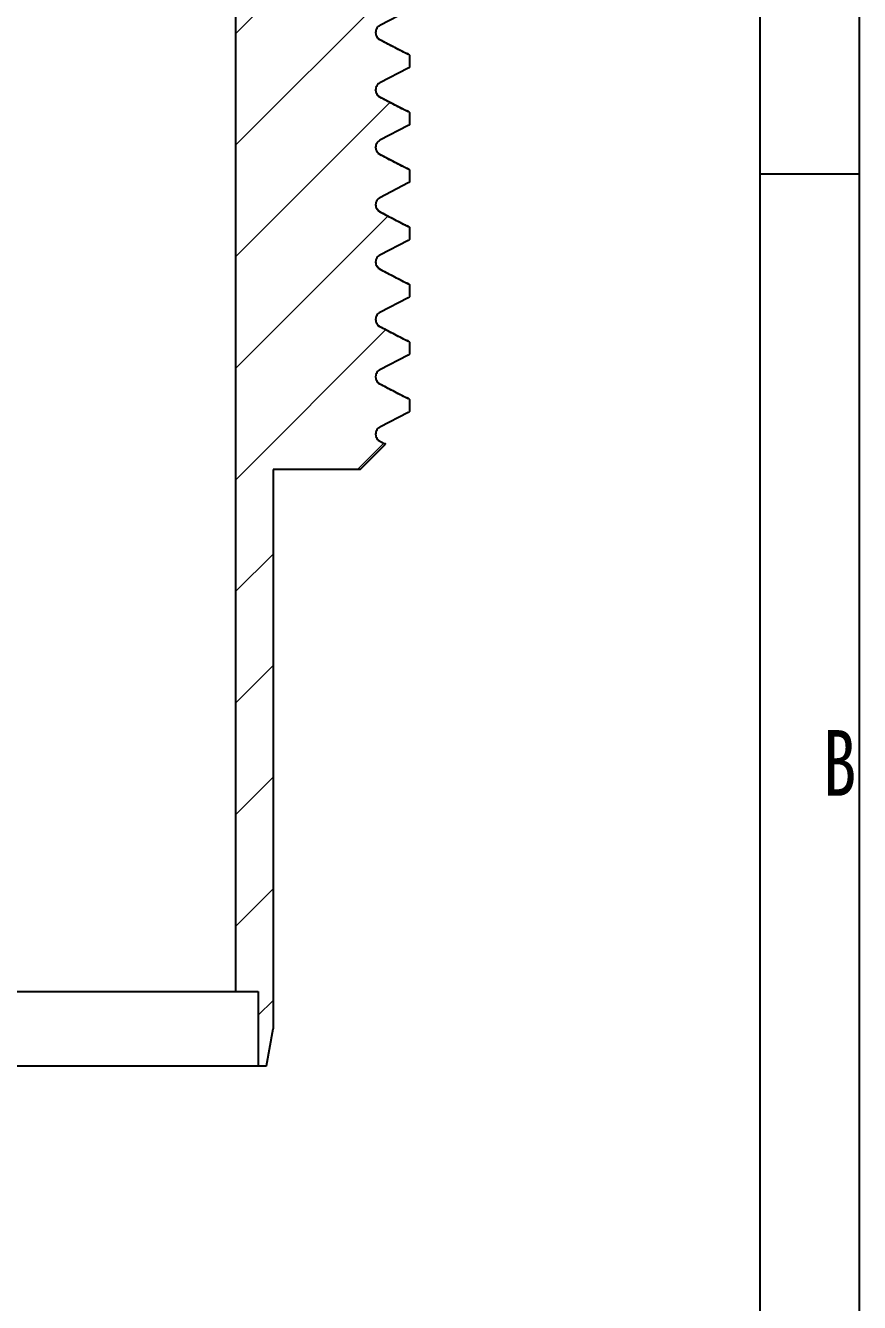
# Model space of a CAD drawing. Header units: millimetres. Extents: x 0 to 297, y 0 to 210.
# Drawn here: x 263.5 to 297, y 108.6 to 160 of the extents above; entities that cross this region are included whole.
import ezdxf

# ---------------------------------------------------------------- set-up
doc = ezdxf.new("R2010")
doc.units = ezdxf.units.MM
doc.layers.add('图框', color=7, linetype='Continuous')
doc.styles.add('SLDTEXTSTYLE1', font='HYSWLONGFANGSONG.TTF')

msp = doc.modelspace()

# ---------------------------------------------------------------- hatches: boundary and pattern name
at = {"layer": '图框', "linetype": 'Continuous', "lineweight": 18}
h = msp.add_hatch(dxfattribs=at)
h.set_pattern_fill('ANSI31', color=256, angle=3e-322, style=0)
edge = h.paths.add_edge_path(flags=0)
edge.add_spline(control_points=[(278.8421368, 162.874784), (278.867653, 162.8880669), (278.8913888, 162.904811), (278.9127624, 162.924882)], knot_values=[0, 0, 0, 0, 0.255892698, 0.255892698, 0.255892698, 0.255892698], weights=[0.9755282581, 0.9513826377, 0.9334157052, 0.9216274607], degree=3, periodic=0)
edge.add_line((278.9127624, 162.924882), (278.9127624, 163.3880508))
edge.add_spline(control_points=[(278.9127624, 163.3880508), (278.8913888, 163.4081218), (278.867653, 163.4248659), (278.8421368, 163.4381489)], knot_values=[0.744107302, 0.744107302, 0.744107302, 0.744107302, 1, 1, 1, 1], weights=[0.9216274607, 0.9334157052, 0.9513826377, 0.9755282581], degree=3, periodic=0)
edge.add_line((278.8421368, 163.4381489), (277.7056162, 164.029784))
edge.add_spline(control_points=[(277.7056162, 164.029784), (277.4462846, 164.1647835), (277.4462846, 164.4571493), (277.7056162, 164.5921489)], knot_values=[0, 0, 0, 0, 1, 1, 1, 1], weights=[0.9755282581, 0.6254752996, 0.6254752996, 0.9755282581], degree=3, periodic=0)
edge.add_line((277.7056162, 164.5921489), (278.8421368, 165.183784))
edge.add_spline(control_points=[(278.8421368, 165.183784), (278.867653, 165.1970669), (278.8913888, 165.213811), (278.9127624, 165.233882)], knot_values=[0, 0, 0, 0, 0.255892698, 0.255892698, 0.255892698, 0.255892698], weights=[0.9755282581, 0.9513826377, 0.9334157052, 0.9216274607], degree=3, periodic=0)
edge.add_line((278.9127624, 165.233882), (278.9127624, 165.6970508))
edge.add_spline(control_points=[(278.9127624, 165.6970508), (278.8913888, 165.7171218), (278.867653, 165.7338659), (278.8421368, 165.7471489)], knot_values=[0.744107302, 0.744107302, 0.744107302, 0.744107302, 1, 1, 1, 1], weights=[0.9216274607, 0.9334157052, 0.9513826377, 0.9755282581], degree=3, periodic=0)
edge.add_line((278.8421368, 165.7471489), (277.7056162, 166.338784))
edge.add_spline(control_points=[(277.7056162, 166.338784), (277.4462846, 166.4737835), (277.4462846, 166.7661493), (277.7056162, 166.9011489)], knot_values=[0, 0, 0, 0, 1, 1, 1, 1], weights=[0.9755282581, 0.6254752996, 0.6254752996, 0.9755282581], degree=3, periodic=0)
edge.add_line((277.7056162, 166.9011489), (278.8421368, 167.492784))
edge.add_spline(control_points=[(278.8421368, 167.492784), (278.867653, 167.5060669), (278.8913888, 167.522811), (278.9127624, 167.542882)], knot_values=[0, 0, 0, 0, 0.255892698, 0.255892698, 0.255892698, 0.255892698], weights=[0.9755282581, 0.9513826377, 0.9334157052, 0.9216274607], degree=3, periodic=0)
edge.add_line((278.9127624, 167.542882), (278.9127624, 169.1067164))
edge.add_line((278.9127624, 169.1067164), (280.1973721, 169.1067164))
edge.add_line((280.1973721, 169.1067164), (280.4127624, 169.25031))
edge.add_line((280.4127624, 169.25031), (280.4127624, 174.6067164))
edge.add_line((280.4127624, 174.6067164), (279.4127624, 174.6067164))
edge.add_line((279.4127624, 174.6067164), (279.4127624, 177.6067164))
edge.add_line((279.4127624, 177.6067164), (280.4127624, 177.6067164))
edge.add_line((280.4127624, 177.6067164), (280.4127624, 184.1067164))
edge.add_line((280.4127624, 184.1067164), (276.4127624, 184.1067164))
edge.add_line((276.4127624, 184.1067164), (276.4127624, 181.1067164))
edge.add_line((276.4127624, 181.1067164), (269.9127624, 181.1067164))
edge.add_line((269.9127624, 181.1067164), (269.9127624, 179.1067164))
edge.add_line((269.9127624, 179.1067164), (271.9127624, 179.1067164))
edge.add_line((271.9127624, 179.1067164), (271.9127624, 121.1067164))
edge.add_line((271.9127624, 121.1067164), (272.8127624, 121.1067164))
edge.add_line((272.8127624, 121.1067164), (272.8127624, 118.1067164))
edge.add_line((272.8127624, 118.1067164), (273.148272, 118.1067164))
edge.add_line((273.148272, 118.1067164), (273.4127624, 119.6067164))
edge.add_line((273.4127624, 119.6067164), (273.4127624, 142.1067164))
edge.add_line((273.4127624, 142.1067164), (276.9127624, 142.1067164))
edge.add_line((276.9127624, 142.1067164), (277.9352765, 143.1292304))
edge.add_line((277.9352765, 143.1292304), (277.7056162, 143.248784))
edge.add_spline(control_points=[(277.7056162, 143.248784), (277.4462846, 143.3837835), (277.4462846, 143.6761493), (277.7056162, 143.8111489)], knot_values=[0, 0, 0, 0, 1, 1, 1, 1], weights=[0.9755282581, 0.6254752996, 0.6254752996, 0.9755282581], degree=3, periodic=0)
edge.add_line((277.7056162, 143.8111489), (278.8421368, 144.402784))
edge.add_spline(control_points=[(278.8421368, 144.402784), (278.867653, 144.4160669), (278.8913888, 144.432811), (278.9127624, 144.452882)], knot_values=[0, 0, 0, 0, 0.255892698, 0.255892698, 0.255892698, 0.255892698], weights=[0.9755282581, 0.9513826377, 0.9334157052, 0.9216274607], degree=3, periodic=0)
edge.add_line((278.9127624, 144.452882), (278.9127624, 144.9160508))
edge.add_spline(control_points=[(278.9127624, 144.9160508), (278.8913888, 144.9361218), (278.867653, 144.9528659), (278.8421368, 144.9661489)], knot_values=[0.744107302, 0.744107302, 0.744107302, 0.744107302, 1, 1, 1, 1], weights=[0.9216274607, 0.9334157052, 0.9513826377, 0.9755282581], degree=3, periodic=0)
edge.add_line((278.8421368, 144.9661489), (277.7056162, 145.557784))
edge.add_spline(control_points=[(277.7056162, 145.557784), (277.4462846, 145.6927835), (277.4462846, 145.9851493), (277.7056162, 146.1201489)], knot_values=[0, 0, 0, 0, 1, 1, 1, 1], weights=[0.9755282581, 0.6254752996, 0.6254752996, 0.9755282581], degree=3, periodic=0)
edge.add_line((277.7056162, 146.1201489), (278.8421368, 146.711784))
edge.add_spline(control_points=[(278.8421368, 146.711784), (278.867653, 146.7250669), (278.8913888, 146.741811), (278.9127624, 146.761882)], knot_values=[0, 0, 0, 0, 0.255892698, 0.255892698, 0.255892698, 0.255892698], weights=[0.9755282581, 0.9513826377, 0.9334157052, 0.9216274607], degree=3, periodic=0)
edge.add_line((278.9127624, 146.761882), (278.9127624, 147.2250508))
edge.add_spline(control_points=[(278.9127624, 147.2250508), (278.8913888, 147.2451218), (278.867653, 147.2618659), (278.8421368, 147.2751489)], knot_values=[0.744107302, 0.744107302, 0.744107302, 0.744107302, 1, 1, 1, 1], weights=[0.9216274607, 0.9334157052, 0.9513826377, 0.9755282581], degree=3, periodic=0)
edge.add_line((278.8421368, 147.2751489), (277.7056162, 147.866784))
edge.add_spline(control_points=[(277.7056162, 147.866784), (277.4462846, 148.0017835), (277.4462846, 148.2941493), (277.7056162, 148.4291489)], knot_values=[0, 0, 0, 0, 1, 1, 1, 1], weights=[0.9755282581, 0.6254752996, 0.6254752996, 0.9755282581], degree=3, periodic=0)
edge.add_line((277.7056162, 148.4291489), (278.8421368, 149.020784))
edge.add_spline(control_points=[(278.8421368, 149.020784), (278.867653, 149.0340669), (278.8913888, 149.050811), (278.9127624, 149.070882)], knot_values=[0, 0, 0, 0, 0.255892698, 0.255892698, 0.255892698, 0.255892698], weights=[0.9755282581, 0.9513826377, 0.9334157052, 0.9216274607], degree=3, periodic=0)
edge.add_line((278.9127624, 149.070882), (278.9127624, 149.5340508))
edge.add_spline(control_points=[(278.9127624, 149.5340508), (278.8913888, 149.5541218), (278.867653, 149.5708659), (278.8421368, 149.5841489)], knot_values=[0.744107302, 0.744107302, 0.744107302, 0.744107302, 1, 1, 1, 1], weights=[0.9216274607, 0.9334157052, 0.9513826377, 0.9755282581], degree=3, periodic=0)
edge.add_line((278.8421368, 149.5841489), (277.7056162, 150.175784))
edge.add_spline(control_points=[(277.7056162, 150.175784), (277.4462846, 150.3107835), (277.4462846, 150.6031493), (277.7056162, 150.7381489)], knot_values=[0, 0, 0, 0, 1, 1, 1, 1], weights=[0.9755282581, 0.6254752996, 0.6254752996, 0.9755282581], degree=3, periodic=0)
edge.add_line((277.7056162, 150.7381489), (278.8421368, 151.329784))
edge.add_spline(control_points=[(278.8421368, 151.329784), (278.867653, 151.3430669), (278.8913888, 151.359811), (278.9127624, 151.379882)], knot_values=[0, 0, 0, 0, 0.255892698, 0.255892698, 0.255892698, 0.255892698], weights=[0.9755282581, 0.9513826377, 0.9334157052, 0.9216274607], degree=3, periodic=0)
edge.add_line((278.9127624, 151.379882), (278.9127624, 151.8430508))
edge.add_spline(control_points=[(278.9127624, 151.8430508), (278.8913888, 151.8631218), (278.867653, 151.8798659), (278.8421368, 151.8931489)], knot_values=[0.744107302, 0.744107302, 0.744107302, 0.744107302, 1, 1, 1, 1], weights=[0.9216274607, 0.9334157052, 0.9513826377, 0.9755282581], degree=3, periodic=0)
edge.add_line((278.8421368, 151.8931489), (277.7056162, 152.484784))
edge.add_spline(control_points=[(277.7056162, 152.484784), (277.4462846, 152.6197835), (277.4462846, 152.9121493), (277.7056162, 153.0471489)], knot_values=[0, 0, 0, 0, 1, 1, 1, 1], weights=[0.9755282581, 0.6254752996, 0.6254752996, 0.9755282581], degree=3, periodic=0)
edge.add_line((277.7056162, 153.0471489), (278.8421368, 153.638784))
edge.add_spline(control_points=[(278.8421368, 153.638784), (278.867653, 153.6520669), (278.8913888, 153.668811), (278.9127624, 153.688882)], knot_values=[0, 0, 0, 0, 0.255892698, 0.255892698, 0.255892698, 0.255892698], weights=[0.9755282581, 0.9513826377, 0.9334157052, 0.9216274607], degree=3, periodic=0)
edge.add_line((278.9127624, 153.688882), (278.9127624, 154.1520508))
edge.add_spline(control_points=[(278.9127624, 154.1520508), (278.8913888, 154.1721218), (278.867653, 154.1888659), (278.8421368, 154.2021489)], knot_values=[0.744107302, 0.744107302, 0.744107302, 0.744107302, 1, 1, 1, 1], weights=[0.9216274607, 0.9334157052, 0.9513826377, 0.9755282581], degree=3, periodic=0)
edge.add_line((278.8421368, 154.2021489), (277.7056162, 154.793784))
edge.add_spline(control_points=[(277.7056162, 154.793784), (277.4462846, 154.9287835), (277.4462846, 155.2211493), (277.7056162, 155.3561489)], knot_values=[0, 0, 0, 0, 1, 1, 1, 1], weights=[0.9755282581, 0.6254752996, 0.6254752996, 0.9755282581], degree=3, periodic=0)
edge.add_line((277.7056162, 155.3561489), (278.8421368, 155.947784))
edge.add_spline(control_points=[(278.8421368, 155.947784), (278.867653, 155.9610669), (278.8913888, 155.977811), (278.9127624, 155.997882)], knot_values=[0, 0, 0, 0, 0.255892698, 0.255892698, 0.255892698, 0.255892698], weights=[0.9755282581, 0.9513826377, 0.9334157052, 0.9216274607], degree=3, periodic=0)
edge.add_line((278.9127624, 155.997882), (278.9127624, 156.4610508))
edge.add_spline(control_points=[(278.9127624, 156.4610508), (278.8913888, 156.4811218), (278.867653, 156.4978659), (278.8421368, 156.5111489)], knot_values=[0.744107302, 0.744107302, 0.744107302, 0.744107302, 1, 1, 1, 1], weights=[0.9216274607, 0.9334157052, 0.9513826377, 0.9755282581], degree=3, periodic=0)
edge.add_line((278.8421368, 156.5111489), (277.7056162, 157.102784))
edge.add_spline(control_points=[(277.7056162, 157.102784), (277.4462846, 157.2377835), (277.4462846, 157.5301493), (277.7056162, 157.6651489)], knot_values=[0, 0, 0, 0, 1, 1, 1, 1], weights=[0.9755282581, 0.6254752996, 0.6254752996, 0.9755282581], degree=3, periodic=0)
edge.add_line((277.7056162, 157.6651489), (278.8421368, 158.256784))
edge.add_spline(control_points=[(278.8421368, 158.256784), (278.867653, 158.2700669), (278.8913888, 158.286811), (278.9127624, 158.306882)], knot_values=[0, 0, 0, 0, 0.255892698, 0.255892698, 0.255892698, 0.255892698], weights=[0.9755282581, 0.9513826377, 0.9334157052, 0.9216274607], degree=3, periodic=0)
edge.add_line((278.9127624, 158.306882), (278.9127624, 158.7700508))
edge.add_spline(control_points=[(278.9127624, 158.7700508), (278.8913888, 158.7901218), (278.867653, 158.8068659), (278.8421368, 158.8201489)], knot_values=[0.744107302, 0.744107302, 0.744107302, 0.744107302, 1, 1, 1, 1], weights=[0.9216274607, 0.9334157052, 0.9513826377, 0.9755282581], degree=3, periodic=0)
edge.add_line((278.8421368, 158.8201489), (277.7056162, 159.411784))
edge.add_spline(control_points=[(277.7056162, 159.411784), (277.4462846, 159.5467835), (277.4462846, 159.8391493), (277.7056162, 159.9741489)], knot_values=[0, 0, 0, 0, 1, 1, 1, 1], weights=[0.9755282581, 0.6254752996, 0.6254752996, 0.9755282581], degree=3, periodic=0)
edge.add_line((277.7056162, 159.9741489), (278.8421368, 160.565784))
edge.add_spline(control_points=[(278.8421368, 160.565784), (278.867653, 160.5790669), (278.8913888, 160.595811), (278.9127624, 160.615882)], knot_values=[0, 0, 0, 0, 0.255892698, 0.255892698, 0.255892698, 0.255892698], weights=[0.9755282581, 0.9513826377, 0.9334157052, 0.9216274607], degree=3, periodic=0)
edge.add_line((278.9127624, 160.615882), (278.9127624, 161.0790508))
edge.add_spline(control_points=[(278.9127624, 161.0790508), (278.8913888, 161.0991218), (278.867653, 161.1158659), (278.8421368, 161.1291489)], knot_values=[0.744107302, 0.744107302, 0.744107302, 0.744107302, 1, 1, 1, 1], weights=[0.9216274607, 0.9334157052, 0.9513826377, 0.9755282581], degree=3, periodic=0)
edge.add_line((278.8421368, 161.1291489), (277.7056162, 161.720784))
edge.add_spline(control_points=[(277.7056162, 161.720784), (277.4462846, 161.8557835), (277.4462846, 162.1481493), (277.7056162, 162.2831489)], knot_values=[0, 0, 0, 0, 1, 1, 1, 1], weights=[0.9755282581, 0.6254752996, 0.6254752996, 0.9755282581], degree=3, periodic=0)
edge.add_line((277.7056162, 162.2831489), (278.8421368, 162.874784))

# ---------------------------------------------------------------- linework, layer by layer
at = {"color": 7, "linetype": 'Continuous', "lineweight": 25}
for p, q in [((271.9127624, 121.1067164), (271.9127624, 179.1067164)), ((278.8421368, 160.565784), (277.7056162, 159.9741489)), ((277.5398339, 159.6750864), (277.5349906, 159.6929664)), ((277.6683057, 159.4378655), (277.5861768, 159.5226411)), ((277.7056162, 159.411784), (278.8421368, 158.8201489)), ((278.8835475, 158.7922734), (278.8658018, 158.8058525)), ((278.9127624, 158.306882), (278.9127624, 158.7700508)), ((278.8421368, 158.256784), (277.7056162, 157.6651489)), ((277.5398339, 157.3660864), (277.5349906, 157.3839664)), ((277.6683057, 157.1288655), (277.5861768, 157.2136411)), ((277.7056162, 157.102784), (278.8421368, 156.5111489)), ((278.8835475, 156.4832734), (278.8658018, 156.4968525)), ((278.9127624, 155.997882), (278.9127624, 156.4610508)), ((278.8421368, 155.947784), (277.7056162, 155.3561489)), ((277.5398339, 155.0570864), (277.5349906, 155.0749664)), ((277.6683057, 154.8198655), (277.5861768, 154.9046411)), ((277.7056162, 154.793784), (278.8421368, 154.2021489)), ((278.8835475, 154.1742734), (278.8658018, 154.1878525)), ((278.9127624, 153.688882), (278.9127624, 154.1520508)), ((278.8421368, 153.638784), (277.7056162, 153.0471489)), ((277.5398339, 152.7480864), (277.5349906, 152.7659664)), ((277.6683057, 152.5108655), (277.5861768, 152.5956411)), ((277.7056162, 152.484784), (278.8421368, 151.8931489)), ((278.8835475, 151.8652734), (278.8658018, 151.8788525)), ((278.9127624, 151.379882), (278.9127624, 151.8430508)), ((278.8421368, 151.329784), (277.7056162, 150.7381489)), ((277.5398339, 150.4390864), (277.5349906, 150.4569664)), ((277.6683057, 150.2018655), (277.5861768, 150.2866411)), ((277.7056162, 150.175784), (278.8421368, 149.5841489)), ((278.8835475, 149.5562734), (278.8658018, 149.5698525)), ((278.9127624, 149.070882), (278.9127624, 149.5340508)), ((278.8421368, 149.020784), (277.7056162, 148.4291489)), ((277.5398339, 148.1300864), (277.5349906, 148.1479664)), ((277.6683057, 147.8928655), (277.5861768, 147.9776411)), ((277.7056162, 147.866784), (278.8421368, 147.2751489)), ((278.8835475, 147.2472734), (278.8658018, 147.2608525)), ((278.9127624, 146.761882), (278.9127624, 147.2250508)), ((278.8421368, 146.711784), (277.7056162, 146.1201489)), ((277.5398339, 145.8210864), (277.5349906, 145.8389664)), ((277.6683057, 145.5838655), (277.5861768, 145.6686411)), ((277.7056162, 145.557784), (278.8421368, 144.9661489)), ((278.8835475, 144.9382734), (278.8658018, 144.9518525)), ((278.9127624, 144.452882), (278.9127624, 144.9160508)), ((278.8421368, 144.402784), (277.7056162, 143.8111489)), ((277.5398339, 143.5120864), (277.5349906, 143.5299664)), ((277.6683057, 143.2748655), (277.5861768, 143.3596411)), ((276.9127624, 142.1067164), (277.9352765, 143.1292304)), ((277.8545808, 143.1589666), (277.6361179, 143.2733287)), ((277.7056162, 143.248784), (277.9352765, 143.1292304)), ((276.9127624, 142.1067164), (273.4127624, 142.1067164)), ((273.4127624, 142.1067164), (273.4127624, 119.6067164)), ((252.9127624, 121.1067164), (271.9127624, 121.1067164)), ((271.9127624, 121.1067164), (272.8127624, 121.1067164)), ((272.8127624, 121.1067164), (272.8127624, 118.1067164)), ((273.148272, 118.1067164), (273.4127624, 119.6067164)), ((252.0127624, 118.1067164), (272.8127624, 118.1067164)), ((272.8127624, 118.1067164), (273.148272, 118.1067164))]:
    msp.add_line(p, q, dxfattribs=at)
at = {"color": 8, "linetype": 'Continuous', "lineweight": 25}
for p, q in [((278.8421368, 158.8201489), (278.7792076, 158.845447)), ((278.8421368, 156.5111489), (278.7792076, 156.536447)), ((278.8421368, 154.2021489), (278.7792076, 154.227447)), ((278.8421368, 151.8931489), (278.7792076, 151.918447)), ((278.8421368, 149.5841489), (278.7792076, 149.609447)), ((278.8421368, 147.2751489), (278.7792076, 147.300447)), ((278.8421368, 144.9661489), (278.7792076, 144.991447))]:
    msp.add_line(p, q, dxfattribs=at)
at = {"color": 7, "linetype": 'Continuous', "lineweight": 25}
for points, knots in [([(277.7056162, 159.9741489), (277.6640476, 159.9525096), (277.62106, 159.9179276), (277.5558085, 159.8202954), (277.5349906, 159.7570865), (277.5349906, 159.6288463), (277.5558085, 159.5656375), (277.62106, 159.4680052), (277.6640476, 159.4334233), (277.7056162, 159.411784)], [0, 0, 0, 0, 0.25, 0.25, 0.5, 0.5, 0.75, 0.75, 1, 1, 1, 1]), ([(278.7300461, 158.863716), (278.5414843, 158.962407), (278.1767829, 159.1532874), (277.8121577, 159.3441708), (277.636055, 159.4363616)], [0, 0, 0, 0, 0.517030877, 1, 1, 1, 1]), ([(278.8658018, 158.8058525), (278.8589781, 158.8113189), (278.8396306, 158.8268178), (278.8178749, 158.8382554), (278.8037923, 158.845659)], [0, 0, 0, 0, 0.3526950934, 1, 1, 1, 1]), ([(277.7056162, 157.6651489), (277.6640476, 157.6435096), (277.62106, 157.6089276), (277.5558085, 157.5112954), (277.5349906, 157.4480865), (277.5349906, 157.3198463), (277.5558085, 157.2566375), (277.62106, 157.1590052), (277.6640476, 157.1244233), (277.7056162, 157.102784)], [0, 0, 0, 0, 0.25, 0.25, 0.5, 0.5, 0.75, 0.75, 1, 1, 1, 1]), ([(278.7300461, 156.554716), (278.5414843, 156.653407), (278.1767829, 156.8442874), (277.8121577, 157.0351708), (277.636055, 157.1273616)], [0, 0, 0, 0, 0.517030877, 1, 1, 1, 1]), ([(278.8658018, 156.4968525), (278.8589781, 156.5023189), (278.8396306, 156.5178178), (278.8178749, 156.5292554), (278.8037923, 156.536659)], [0, 0, 0, 0, 0.3526950934, 1, 1, 1, 1]), ([(277.7056162, 155.3561489), (277.6640476, 155.3345096), (277.62106, 155.2999276), (277.5558085, 155.2022954), (277.5349906, 155.1390865), (277.5349906, 155.0108463), (277.5558085, 154.9476375), (277.62106, 154.8500052), (277.6640476, 154.8154233), (277.7056162, 154.793784)], [0, 0, 0, 0, 0.25, 0.25, 0.5, 0.5, 0.75, 0.75, 1, 1, 1, 1]), ([(278.7300461, 154.245716), (278.5414843, 154.344407), (278.1767829, 154.5352874), (277.8121577, 154.7261708), (277.636055, 154.8183616)], [0, 0, 0, 0, 0.517030877, 1, 1, 1, 1]), ([(278.8658018, 154.1878525), (278.8589781, 154.1933189), (278.8396306, 154.2088178), (278.8178749, 154.2202554), (278.8037923, 154.227659)], [0, 0, 0, 0, 0.3526950934, 1, 1, 1, 1]), ([(277.7056162, 153.0471489), (277.6640476, 153.0255096), (277.62106, 152.9909276), (277.5558085, 152.8932954), (277.5349906, 152.8300865), (277.5349906, 152.7018463), (277.5558085, 152.6386375), (277.62106, 152.5410052), (277.6640476, 152.5064233), (277.7056162, 152.484784)], [0, 0, 0, 0, 0.25, 0.25, 0.5, 0.5, 0.75, 0.75, 1, 1, 1, 1]), ([(278.7300461, 151.936716), (278.5414843, 152.035407), (278.1767829, 152.2262874), (277.8121577, 152.4171708), (277.636055, 152.5093616)], [0, 0, 0, 0, 0.517030877, 1, 1, 1, 1]), ([(278.8658018, 151.8788525), (278.8589781, 151.8843189), (278.8396306, 151.8998178), (278.8178749, 151.9112554), (278.8037923, 151.918659)], [0, 0, 0, 0, 0.3526950934, 1, 1, 1, 1]), ([(277.7056162, 150.7381489), (277.6640476, 150.7165096), (277.62106, 150.6819276), (277.5558085, 150.5842954), (277.5349906, 150.5210865), (277.5349906, 150.3928463), (277.5558085, 150.3296375), (277.62106, 150.2320052), (277.6640476, 150.1974233), (277.7056162, 150.175784)], [0, 0, 0, 0, 0.25, 0.25, 0.5, 0.5, 0.75, 0.75, 1, 1, 1, 1]), ([(278.7300461, 149.627716), (278.5414843, 149.726407), (278.1767829, 149.9172874), (277.8121577, 150.1081708), (277.636055, 150.2003616)], [0, 0, 0, 0, 0.517030877, 1, 1, 1, 1]), ([(278.8658018, 149.5698525), (278.8589781, 149.5753189), (278.8396306, 149.5908178), (278.8178749, 149.6022554), (278.8037923, 149.609659)], [0, 0, 0, 0, 0.3526950934, 1, 1, 1, 1]), ([(277.7056162, 148.4291489), (277.6640476, 148.4075096), (277.62106, 148.3729276), (277.5558085, 148.2752954), (277.5349906, 148.2120865), (277.5349906, 148.0838463), (277.5558085, 148.0206375), (277.62106, 147.9230052), (277.6640476, 147.8884233), (277.7056162, 147.866784)], [0, 0, 0, 0, 0.25, 0.25, 0.5, 0.5, 0.75, 0.75, 1, 1, 1, 1]), ([(278.7300461, 147.318716), (278.5414843, 147.417407), (278.1767829, 147.6082874), (277.8121577, 147.7991708), (277.636055, 147.8913616)], [0, 0, 0, 0, 0.517030877, 1, 1, 1, 1]), ([(278.8658018, 147.2608525), (278.8589781, 147.2663189), (278.8396306, 147.2818178), (278.8178749, 147.2932554), (278.8037923, 147.300659)], [0, 0, 0, 0, 0.3526950934, 1, 1, 1, 1]), ([(277.7056162, 146.1201489), (277.6640476, 146.0985096), (277.62106, 146.0639276), (277.5558085, 145.9662954), (277.5349906, 145.9030865), (277.5349906, 145.7748463), (277.5558085, 145.7116375), (277.62106, 145.6140052), (277.6640476, 145.5794233), (277.7056162, 145.557784)], [0, 0, 0, 0, 0.25, 0.25, 0.5, 0.5, 0.75, 0.75, 1, 1, 1, 1]), ([(278.7300461, 145.009716), (278.5414843, 145.108407), (278.1767829, 145.2992874), (277.8121577, 145.4901708), (277.636055, 145.5823616)], [0, 0, 0, 0, 0.517030877, 1, 1, 1, 1]), ([(278.8658018, 144.9518525), (278.8589781, 144.9573189), (278.8396306, 144.9728178), (278.8178749, 144.9842554), (278.8037923, 144.991659)], [0, 0, 0, 0, 0.3526950934, 1, 1, 1, 1]), ([(277.7056162, 143.8111489), (277.6640476, 143.7895096), (277.62106, 143.7549276), (277.5558085, 143.6572954), (277.5349906, 143.5940865), (277.5349906, 143.4658463), (277.5558085, 143.4026375), (277.62106, 143.3050052), (277.6640476, 143.2704233), (277.7056162, 143.248784)], [0, 0, 0, 0, 0.25, 0.25, 0.5, 0.5, 0.75, 0.75, 1, 1, 1, 1]), ([(277.9352765, 143.1292304), (277.9441419, 143.1387553), (277.95318, 143.1484657), (277.8560089, 143.1579553), (277.8541519, 143.1581366)], [0, 0, 0, 0, 0.980888922, 1, 1, 1, 1])]:
    msp.add_open_spline(points, degree=3, knots=knots, dxfattribs=at)
for points in [[(278.8421368, 158.8201489), (278.8670215, 158.8071947), (278.8911154, 158.7903785), (278.9127624, 158.7700508)], [(278.9127624, 158.306882), (278.8911154, 158.2865543), (278.8670215, 158.2697381), (278.8421368, 158.256784)], [(278.8421368, 156.5111489), (278.8670215, 156.4981947), (278.8911154, 156.4813785), (278.9127624, 156.4610508)], [(278.9127624, 155.997882), (278.8911154, 155.9775543), (278.8670215, 155.9607381), (278.8421368, 155.947784)], [(278.8421368, 154.2021489), (278.8670215, 154.1891947), (278.8911154, 154.1723785), (278.9127624, 154.1520508)], [(278.9127624, 153.688882), (278.8911154, 153.6685543), (278.8670215, 153.6517381), (278.8421368, 153.638784)], [(278.8421368, 151.8931489), (278.8670215, 151.8801947), (278.8911154, 151.8633785), (278.9127624, 151.8430508)], [(278.9127624, 151.379882), (278.8911154, 151.3595543), (278.8670215, 151.3427381), (278.8421368, 151.329784)], [(278.8421368, 149.5841489), (278.8670215, 149.5711947), (278.8911154, 149.5543785), (278.9127624, 149.5340508)], [(278.9127624, 149.070882), (278.8911154, 149.0505543), (278.8670215, 149.0337381), (278.8421368, 149.020784)], [(278.8421368, 147.2751489), (278.8670215, 147.2621947), (278.8911154, 147.2453785), (278.9127624, 147.2250508)], [(278.9127624, 146.761882), (278.8911154, 146.7415543), (278.8670215, 146.7247381), (278.8421368, 146.711784)], [(278.8421368, 144.9661489), (278.8670215, 144.9531947), (278.8911154, 144.9363785), (278.9127624, 144.9160508)], [(278.9127624, 144.452882), (278.8911154, 144.4325543), (278.8670215, 144.4157381), (278.8421368, 144.402784)]]:
    msp.add_open_spline(points, degree=3, dxfattribs=at)
at = {"layer": '图框'}
for p, q in [((297, 0.1898854), (297, 210.1898854)), ((297, 154), (293, 154))]:
    msp.add_line(p, q, dxfattribs=at)
at = {"layer": '图框', "linetype": 'Continuous', "lineweight": 25}
msp.add_line((293, 4.1898854), (293, 206.1898854), dxfattribs=at)

# ---------------------------------------------------------------- texts
at = {"layer": '图框', "insert": (296.2021159, 131.6241742), "char_height": 2.6458333, "attachment_point": 2, "style": 'SLDTEXTSTYLE1'}
msp.add_mtext('B', dxfattribs=at)

doc.saveas('drawing.dxf')
